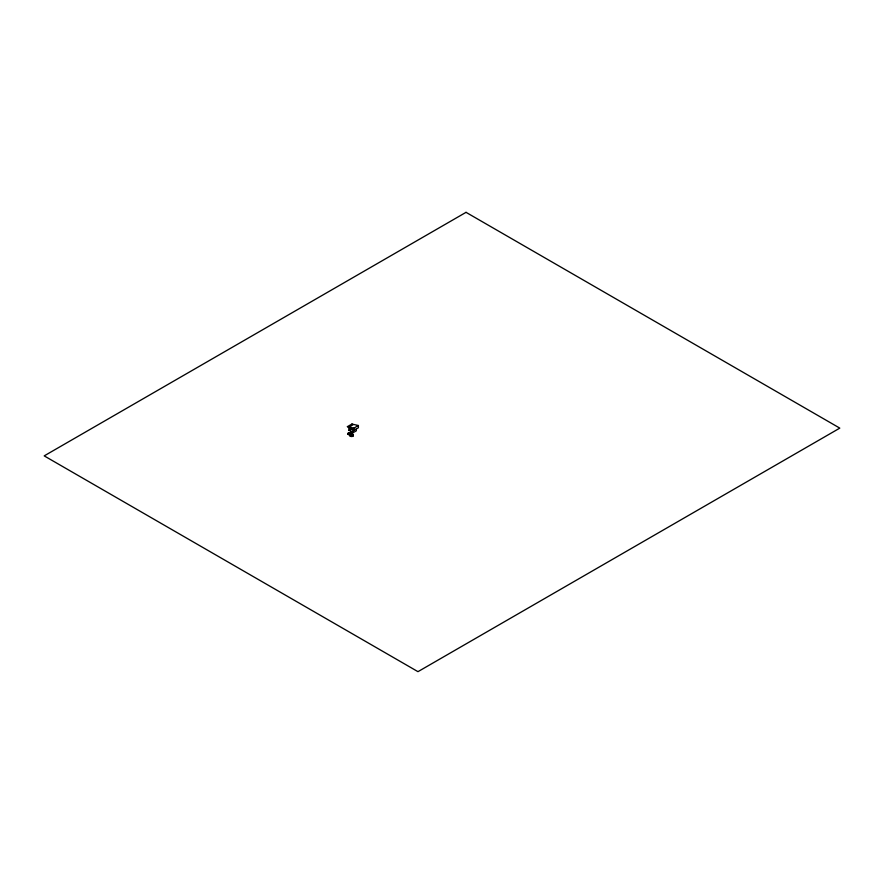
<?xml version="1.0" encoding="UTF-8"?>
<svg xmlns="http://www.w3.org/2000/svg" width="884" height="884" viewBox="0 0 884 884"><rect width="100%" height="100%" fill="white"/><g stroke="black" fill="none" stroke-linecap="round" stroke-linejoin="round"><path stroke-width="1.33" d="M347.92 433.922L348.517 432.641L350.749 432.298L352.373 433.237L351.777 434.928L349.556 435.271L347.92 433.922L349.556 434.862L351.777 434.519L352.373 433.237M347.92 434.331L348.517 432.641M350.407 434.619L350.152 433.37L352.075 433.945M349.854 434.298L350.152 433.37M352.075 433.668L350.661 434.486L349.854 434.011M350.86 434.177L353.412 434.718L352.815 435.757L351.235 435.889C348.959 435.116 351.512 433.37 352.738 434.453L353.191 435.845L351.942 436.563L350.241 436.298L349.788 435.105L350.661 434.475L349.788 435.105M350.263 435.16L350.661 434.596M353.412 434.718L353.081 435.193M347.412 426.652L351.909 424.055L358.385 425.513L358.385 427.79L353.876 430.397L347.412 426.652L353.876 428.11L358.385 425.513M352.086 428.839L348.594 427.348L353.103 424.74L351.909 424.055M349.047 427.082L349.047 430.353L351.213 429.105M349.047 430.353L351.655 429.359M349.489 430.607L349.489 428.685L350.672 429.37L350.672 431.281L353.103 432.685L356.34 430.817L356.34 428.641M350.241 436.298L353.191 435.845M350.152 433.646L351.257 433.193M350.263 434.961L352.815 435.757M351.876 434.718L352.738 434.453M348.594 426.928L353.103 429.425L353.103 432.685M353.412 435.116L352.44 433.989M353.876 428.11L353.876 430.397M351.777 434.928L351.876 434.099L351.036 433.978L350.407 434.95M466.034 212.337L44.2 455.879L417.966 671.663L839.8 428.121L466.034 212.337"/></g></svg>
